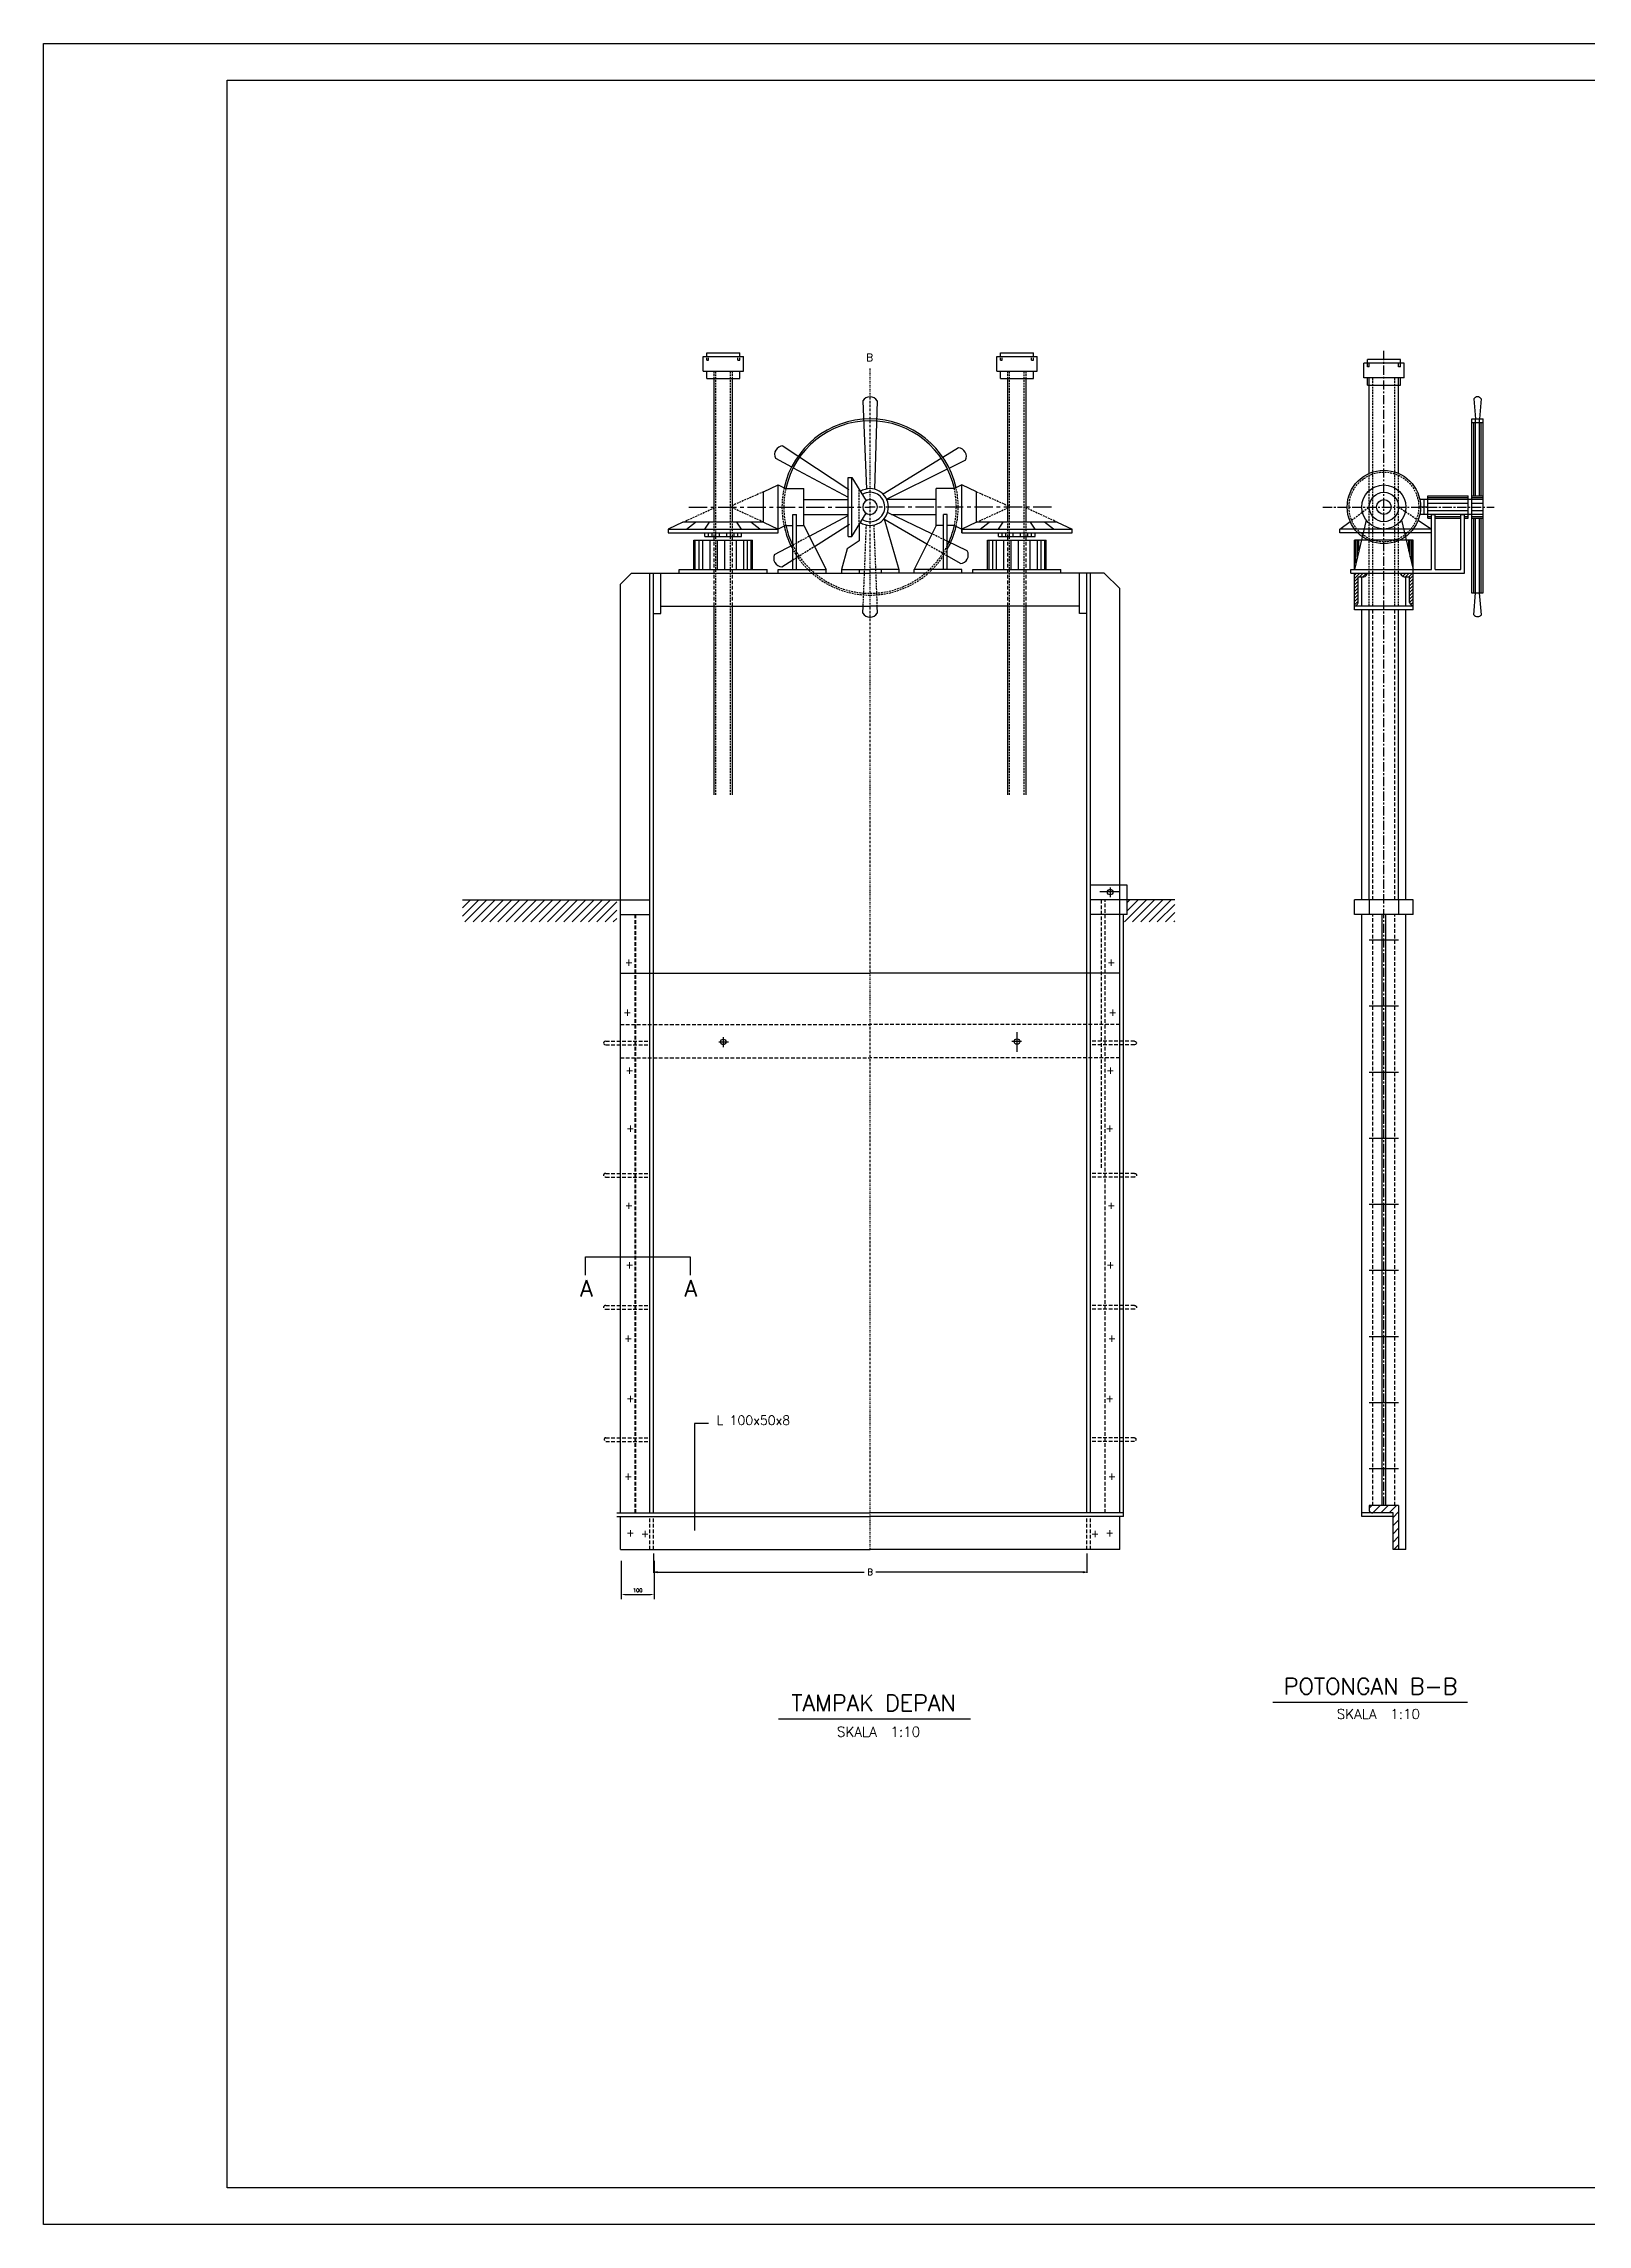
# Model space of a CAD drawing. Header units: metres. Extents: x -50 to 791, y -689 to 584.
# Drawn here: x -50 to 371, y -689 to -95 of the extents above; entities that cross this region are included whole.
import ezdxf
from ezdxf.enums import TextEntityAlignment as Align

# ---------------------------------------------------------------- set-up
doc = ezdxf.new("R2010")
doc.units = ezdxf.units.M
doc.header["$MEASUREMENT"] = 0
for name, pattern in [('CENTERX2', [4, 2.5, -0.5, 0.5, -0.5]), ('DASHDOT', [1, 0.5, -0.25, 0, -0.25]), ('DASHED', [0.75, 0.5, -0.25]), ('DASHEDX2', [1.5, 1, -0.5])]:
    doc.linetypes.add(name, pattern=pattern)
doc.layers.add('BANGUNAN', color=7, linetype='Continuous')
doc.layers.add('DIMENSI', color=7, linetype='Continuous')
doc.styles.add('L175', font='simplex.shx', dxfattribs={"height": 4.45})
doc.styles.get("Standard").update_dxf_attribs({"font": 'Simplex.shx'})
doc.dimstyles.new('RC-100', dxfattribs={"dimtxt": 1.7, "dimasz": 1, "dimexe": 0.18, "dimexo": 1, "dimgap": 1, "dimtad": 0, "dimtih": 1, "dimtoh": 1, "dimdec": 4, "dimzin": 0, "dimdsep": 46, "dimtxsty": 'Standard', "dimblk1": 'CLOSED', "dimblk2": 'CLOSED', "dimsah": 1, "dimcen": 0.09, "dimclrd": 1, "dimclre": 1, "dimclrt": 2, "dimadec": 0, "dimazin": 0, "dimtfac": 1, "dimtdec": 4, "dimtofl": 0, "dimtmove": 2, "dimatfit": 3, "dimldrblk": 'CLOSED', "dimfxl": 1, "dimtolj": 1, "dimtzin": 0, "dimarcsym": 0})
doc.dimstyles.get("Standard").update_dxf_attribs({"dimtxt": 0.18, "dimasz": 0.18, "dimexe": 0.18, "dimexo": 0.0625, "dimgap": 0.09, "dimtad": 0, "dimtih": 1, "dimtoh": 1, "dimdec": 4, "dimzin": 0, "dimdsep": 46, "dimtxsty": 'Standard', "dimcen": 0.09, "dimadec": 0, "dimazin": 0, "dimtfac": 1, "dimtdec": 4, "dimtofl": 0, "dimtmove": 0, "dimatfit": 3, "dimfxl": 1, "dimtolj": 1, "dimtzin": 0, "dimarcsym": 0})
pattern_1 = [(45, (-934.5827, -583.7187), (-1.122532, 1.122532), [])]

# ---------------------------------------------------------------- blocks, each defined once
blk = doc.blocks.new('*D11')
at = {"layer": 'Defpoints', "color": 0}
for p in [(107.32, -507.62), (116.32, -507.62), (116.32, -517.42)]:
    blk.add_point(p, dxfattribs=at)
at = {"layer": 'DIMENSI', "color": 1, "lineweight": -2}
for p, q in [((107.32, -508.24), (107.32, -518.67)), ((116.32, -508.24), (116.32, -518.67)), ((108.32, -517.42), (115.32, -517.42))]:
    blk.add_line(p, q, dxfattribs=at)
at = {"layer": 'DIMENSI', "color": 1}
for points in [[(108.32, -517.25), (108.32, -517.59), (107.32, -517.42)], [(115.32, -517.25), (115.32, -517.59), (116.32, -517.42)]]:
    blk.add_solid(points, dxfattribs=at)
at = {"layer": 'DIMENSI', "color": 2, "insert": (111.82, -516.29), "char_height": 1, "attachment_point": 5}
blk.add_mtext('\\A1;100', dxfattribs=at)
blk = doc.blocks.new('_CLOSED')
at = {"color": 0, "linetype": 'ByBlock'}
for p, q in [((-1, 0.17), (0, 0)), ((-1, 0.17), (-1, -0.17)), ((0, 0), (-1, -0.17))]:
    blk.add_line(p, q, dxfattribs=at)
blk = doc.blocks.new('*D12')
at = {"layer": 'Defpoints', "color": 0}
for p in [(116.12, -505.22), (234.12, -505.22), (234.12, -511.32)]:
    blk.add_point(p, dxfattribs=at)
at = {"layer": 'DIMENSI', "color": 1, "lineweight": -2}
for p, q in [((116.12, -506.22), (116.12, -511.5)), ((234.12, -506.22), (234.12, -511.5)), ((117.12, -511.32), (173.55, -511.32)), ((233.12, -511.32), (176.68, -511.32))]:
    blk.add_line(p, q, dxfattribs=at)
at = {"layer": 'DIMENSI', "color": 1, "lineweight": -2, "rotation": 180}
blk.add_blockref('_CLOSED', (116.12, -511.32), dxfattribs=at)
at = {"layer": 'DIMENSI', "color": 1, "lineweight": -2}
blk.add_blockref('_CLOSED', (234.12, -511.32), dxfattribs=at)
at = {"layer": 'DIMENSI', "color": 2, "insert": (175.12, -511.32), "char_height": 1.7, "attachment_point": 5}
blk.add_mtext('\\A1;B', dxfattribs=at)

msp = doc.modelspace()

# ---------------------------------------------------------------- hatches: boundary and pattern name
at = {"layer": 'BANGUNAN'}
h = msp.add_hatch(dxfattribs=at)
h.set_pattern_fill('ANSI31', color=1, scale=0.2, style=0)
h.set_pattern_definition([(45, (-229.73127, -700.21875), (-0.4490128, 0.4490128), [])])
h.paths.add_polyline_path([(308.068734, -240.218749), (309.568734, -240.218749, 0.3523525228), (310.568734, -239.218749), (307.068734, -239.218749), (307.068734, -248.218749, 0.3204650534), (308.068734, -247.218749)])
h.paths.add_polyline_path([(323.068734, -239.218749), (319.568734, -239.218749, 0.3401219467), (320.568734, -240.218749), (322.068734, -240.218749), (322.068734, -247.218749, 0.3204650534), (323.068734, -248.218749)])
h = msp.add_hatch(dxfattribs=at)
h.set_pattern_fill('ANSI31', color=1, scale=0.5, style=0)
h.set_pattern_definition(pattern_1)
h.paths.add_polyline_path([(106.11731, -328.218749), (64.11731, -328.218749), (64.11731, -334.218749), (106.11731, -334.218749)])
h = msp.add_hatch(dxfattribs=at)
h.set_pattern_fill('ANSI31', color=1, scale=0.5, style=0)
h.set_pattern_definition(pattern_1)
h.paths.add_polyline_path([(258.11731, -334.218749), (258.11731, -328.218749), (245.11731, -328.218749), (245.11731, -332.218749), (244.11731, -332.218749), (244.11731, -334.218749)])
h = msp.add_hatch(dxfattribs=at)
h.set_pattern_fill('ANSI31', color=1, scale=0.5, style=0)
h.set_pattern_definition([(45, (-229.7313, -700.2187), (-1.122532, 1.122532), [])])
h.paths.add_polyline_path([(311.068734, -493.218749), (311.068734, -494.618749, 0.2769839649), (311.968734, -495.218749), (317.568734, -495.218749), (317.568734, -505.218749), (319.068734, -505.218749), (319.068734, -493.218749)])

# ---------------------------------------------------------------- linework, layer by layer
at = {"color": 2, "linetype": 'DASHED'}
for p, q in [((130.61731, -181.218749), (130.61731, -179.218749)), ((130.61731, -181.218749), (130.61731, -180.218749)), ((130.61731, -181.218749), (131.11731, -181.218749)), ((131.11731, -181.218749), (131.11731, -180.218749)), ((139.11731, -181.218749), (139.11731, -180.218749)), ((139.11731, -181.218749), (139.61731, -181.218749)), ((139.61731, -181.218749), (139.61731, -179.218749)), ((139.61731, -181.218749), (139.61731, -180.218749)), ((210.61731, -181.218749), (210.61731, -179.218749)), ((210.61731, -181.218749), (210.61731, -180.218749)), ((210.61731, -181.218749), (211.11731, -181.218749)), ((211.11731, -181.218749), (211.11731, -180.218749)), ((219.11731, -181.218749), (219.11731, -180.218749)), ((219.11731, -181.218749), (219.61731, -181.218749)), ((219.61731, -181.218749), (219.61731, -179.218749)), ((219.61731, -181.218749), (219.61731, -180.218749)), ((132.61731, -186.218749), (132.61731, -184.218749)), ((133.11731, -299.618749), (133.11731, -184.218749)), ((137.11731, -299.618749), (137.11731, -184.218749)), ((137.61731, -186.218749), (137.61731, -184.218749)), ((212.61731, -186.218749), (212.61731, -184.218749)), ((213.11731, -299.618749), (213.11731, -184.218749)), ((217.11731, -299.618749), (217.11731, -184.218749)), ((217.61731, -186.218749), (217.61731, -184.218749)), ((312.068734, -248.218749), (312.068734, -186.218749)), ((318.068734, -248.218749), (318.068734, -186.218749)), ((311.068734, -248.218749), (311.068734, -212.053598)), ((319.068734, -248.218749), (319.068734, -212.053598)), ((146.11731, -217.064903), (137.11731, -221.018749)), ((172.11731, -226.018749), (172.11731, -216.418749)), ((204.11731, -217.064903), (213.11731, -221.018749)), ((124.11731, -225.372595), (133.11731, -221.218749)), ((132.61731, -229.218749), (132.61731, -225.372595)), ((146.11731, -225.372595), (137.11731, -221.218749)), ((137.61731, -229.218749), (137.61731, -225.372595)), ((204.11731, -225.372595), (213.11731, -221.218749)), ((204.11731, -225.372595), (213.11731, -221.218749)), ((212.61731, -229.218749), (212.61731, -225.372595)), ((226.11731, -225.372595), (217.11731, -221.218749)), ((217.61731, -229.218749), (217.61731, -225.372595)), ((306.275259, -224.813855), (311.068734, -221.218749)), ((319.068734, -221.218749), (323.985366, -224.496504)), ((154.11731, -231.481275), (158.571125, -229.126378)), ((173.23448, -248.218749), (174.11731, -226.117728)), ((176.11731, -226.117728), (177.00014, -248.218749)), ((196.11731, -234.557036), (190.558763, -231.335842)), ((196.11731, -230.547689), (191.958282, -228.536805)), ((154.11731, -235.614343), (159.97414, -231.932409))]:
    msp.add_line(p, q, dxfattribs=at)
at = {"color": 5, "linetype": 'DASHDOT'}
msp.add_line((175.11731, -505.218749), (175.11731, -183.282761), dxfattribs=at)
at = {"color": 5, "linetype": 'Continuous'}
for p, q in [((97.610142, -430.452965), (97.610142, -425.497323)), ((97.610142, -425.497323), (126.143526, -425.497323)), ((126.143526, -425.497323), (126.143526, -430.452965))]:
    msp.add_line(p, q, dxfattribs=at)
at = {"color": 2, "linetype": 'Continuous'}
for p, q in [((150.216198, -551.330254), (202.495173, -551.330254)), ((284.793761, -546.788785), (337.874561, -546.788785))]:
    msp.add_line(p, q, dxfattribs=at)
at = {"color": 2}
msp.add_lwpolyline([(791, -95), (791, -689), (-50, -689), (-50, -95)], close=True, dxfattribs=at)
at = {"color": 6}
msp.add_lwpolyline([(0, -679), (0, -105), (781, -105), (781, -679)], close=True, dxfattribs=at)
at = {"color": 4, "linetype": 'Continuous'}
msp.add_lwpolyline([(310.568734, -188.018749), (319.568734, -188.018749)], dxfattribs=at)
at = {"color": 2, "linetype": 'DASHED'}
msp.add_circle((315.068734, -221.218749), 9.5, dxfattribs=at)
for radius, start, end in [(24, 167.45377479, 192.54622521), (23.5, 167.715506144, 192.284493856), (23.5, 347.735226272, 12.284493856), (24, 347.45377479, 12.54622521), (23.5, 206.054194324, 270), (24, 206.091974807, 270), (23.5, 270, 333.331339403), (24, 270, 331.044975628)]:
    msp.add_arc((175.11731, -221.218749), radius, start, end, dxfattribs=at)
at = {"layer": 'BANGUNAN', "color": 4}
for p, q in [((129.61731, -180.218749), (140.61731, -180.218749)), ((129.61731, -184.218749), (129.61731, -180.218749)), ((130.61731, -179.218749), (139.61731, -179.218749)), ((130.61731, -180.218749), (130.61731, -179.218749)), ((139.61731, -180.218749), (139.61731, -179.218749)), ((140.61731, -184.218749), (140.61731, -180.218749)), ((209.61731, -180.218749), (220.61731, -180.218749)), ((209.61731, -184.218749), (209.61731, -180.218749)), ((210.61731, -179.218749), (219.61731, -179.218749)), ((210.61731, -180.218749), (210.61731, -179.218749)), ((219.61731, -180.218749), (219.61731, -179.218749)), ((220.61731, -184.218749), (220.61731, -180.218749)), ((309.568734, -186.018749), (309.568734, -182.018749)), ((320.568734, -182.018749), (309.568734, -182.018749)), ((310.568734, -183.018749), (310.568734, -181.018749)), ((310.568734, -183.018749), (310.568734, -181.018749)), ((319.568734, -181.018749), (310.568734, -181.018749)), ((311.068734, -183.018749), (310.568734, -183.018749)), ((311.068734, -183.018749), (311.068734, -182.018749)), ((319.068734, -183.018749), (319.068734, -182.018749)), ((319.568734, -183.018749), (319.068734, -183.018749)), ((319.568734, -183.018749), (319.568734, -181.018749)), ((319.568734, -183.018749), (319.568734, -181.018749)), ((320.568734, -186.018749), (320.568734, -182.018749)), ((129.61731, -184.218749), (140.61731, -184.218749)), ((130.61731, -186.218749), (130.61731, -184.218749)), ((130.61731, -186.218749), (139.61731, -186.218749)), ((132.61731, -225.372595), (132.61731, -186.218749)), ((137.61731, -225.372595), (137.61731, -186.218749)), ((139.61731, -186.218749), (139.61731, -184.218749)), ((209.61731, -184.218749), (220.61731, -184.218749)), ((210.61731, -186.218749), (210.61731, -184.218749)), ((210.61731, -186.218749), (219.61731, -186.218749)), ((212.61731, -225.372595), (212.61731, -186.218749)), ((217.61731, -225.372595), (217.61731, -186.218749)), ((219.61731, -186.218749), (219.61731, -184.218749)), ((320.568734, -186.018749), (309.568734, -186.018749)), ((310.568734, -188.018749), (310.568734, -186.018749)), ((319.568734, -188.018749), (319.568734, -186.018749)), ((173.157238, -192.285064), (174.11731, -216.319769)), ((177.085727, -192.285631), (176.325265, -216.366858)), ((339.610401, -191.718749), (340.068734, -197.218749)), ((341.527067, -191.718749), (341.068734, -197.218749)), ((339.068734, -244.626413), (339.068734, -197.218749)), ((339.068734, -197.218749), (342.068734, -197.218749)), ((342.068734, -244.626413), (342.068734, -197.218749)), ((151.355035, -204.580379), (155.531957, -207.33293)), ((155.949695, -207.608216), (169.361681, -216.446587)), ((199.15712, -205.080579), (194.897619, -207.703531)), ((149.335718, -207.926695), (153.745571, -210.284762)), ((154.186571, -210.520577), (169.11731, -218.504446)), ((169.11731, -229.218749), (169.11731, -213.218749)), ((169.11731, -213.218749), (170.11731, -213.218749)), ((170.11731, -229.218749), (170.11731, -213.218749)), ((170.11731, -213.218749), (174.057312, -219.522752)), ((194.471622, -207.965854), (178.667449, -217.69788)), ((196.144455, -210.930999), (179.650607, -219.109431)), ((201.072696, -208.487344), (196.592491, -210.708842)), ((146.11731, -217.064903), (150.11731, -215.218749)), ((146.11731, -225.372595), (146.11731, -217.064903)), ((150.11731, -228.218749), (150.11731, -215.218749)), ((150.11731, -215.218749), (152.11731, -216.218749)), ((152.11731, -216.218749), (157.11731, -216.218749)), ((157.11731, -226.218749), (157.11731, -216.218749)), ((157.11731, -219.218749), (169.11731, -219.218749)), ((157.11731, -219.218749), (169.11731, -219.218749)), ((193.11731, -219.218749), (179.699886, -219.218749)), ((193.11731, -226.218749), (193.11731, -216.218749)), ((198.11731, -216.218749), (193.11731, -216.218749)), ((200.11731, -215.218749), (198.11731, -216.218749)), ((200.11731, -228.218749), (200.11731, -215.218749)), ((204.11731, -217.064903), (200.11731, -215.218749)), ((204.11731, -225.372595), (204.11731, -217.064903)), ((327.068734, -219.218749), (324.866693, -219.218749)), ((327.068734, -218.218749), (338.068734, -218.218749)), ((327.068734, -224.218749), (327.068734, -218.218749)), ((338.068734, -224.218749), (338.068734, -218.218749)), ((339.068734, -219.218749), (338.068734, -219.218749)), ((339.068734, -218.218749), (342.068734, -218.218749)), ((124.11731, -225.372595), (120.11731, -227.218749)), ((146.11731, -225.372595), (124.11731, -225.372595)), ((146.11731, -225.372595), (150.11731, -227.218749)), ((154.11731, -223.218749), (155.11731, -223.218749)), ((154.11731, -238.218749), (154.11731, -223.218749)), ((155.11731, -238.218749), (155.11731, -223.218749)), ((157.11731, -223.218749), (169.11731, -223.218749)), ((158.571125, -229.126378), (169.11731, -223.550218)), ((170.11731, -229.218749), (174.057312, -222.914746)), ((190.558763, -231.335842), (178.84699, -224.548837)), ((178.970543, -224.405063), (182.91731, -238.218749)), ((191.958282, -228.536805), (179.892, -222.702776)), ((180.959166, -223.218749), (193.11731, -223.218749)), ((195.11731, -238.218749), (195.11731, -223.218749)), ((196.11731, -223.218749), (195.11731, -223.218749)), ((196.11731, -238.218749), (196.11731, -223.218749)), ((204.11731, -225.372595), (200.11731, -227.218749)), ((204.11731, -225.372595), (200.11731, -227.218749)), ((226.11731, -225.372595), (204.11731, -225.372595)), ((226.11731, -225.372595), (230.11731, -227.218749)), ((303.068734, -227.218749), (305.862551, -225.123386)), ((310.233003, -224.770608), (307.068734, -238.218749)), ((319.904466, -224.770608), (323.068734, -238.218749)), ((324.412609, -224.781332), (328.068734, -227.218749)), ((327.068734, -223.218749), (324.866693, -223.218749)), ((327.068734, -224.218749), (328.068734, -224.218749)), ((328.068734, -238.218749), (328.068734, -223.218749)), ((328.068734, -223.218749), (329.068734, -223.218749)), ((329.068734, -223.218749), (328.068734, -223.218749)), ((329.068734, -238.218749), (329.068734, -223.218749)), ((329.068734, -224.218749), (336.068734, -224.218749)), ((336.068734, -238.218749), (336.068734, -223.218749)), ((336.068734, -223.218749), (337.068734, -223.218749)), ((337.068734, -239.218749), (337.068734, -223.218749)), ((337.068734, -224.218749), (338.068734, -224.218749)), ((339.068734, -223.218749), (338.068734, -223.218749)), ((339.068734, -224.218749), (342.068734, -224.218749)), ((120.11731, -227.218749), (150.11731, -227.218749)), ((120.11731, -227.218749), (120.11731, -228.218749)), ((120.11731, -228.218749), (150.11731, -228.218749)), ((127.11731, -238.218749), (127.11731, -230.218749)), ((127.11731, -230.218749), (143.11731, -230.218749)), ((130.11731, -229.218749), (130.11731, -228.218749)), ((130.11731, -229.218749), (140.11731, -229.218749)), ((140.11731, -229.218749), (140.11731, -228.218749)), ((143.11731, -238.218749), (143.11731, -230.218749)), ((149.108823, -234.129448), (154.11731, -231.481275)), ((152.11731, -226.218749), (150.11731, -227.218749)), ((152.11731, -226.218749), (154.11731, -226.218749)), ((155.11731, -226.218749), (157.11731, -226.218749)), ((157.11731, -226.218749), (163.11731, -238.218749)), ((159.97414, -231.932409), (169.556358, -225.908485)), ((172.11731, -230.418749), (168.91731, -232.618749)), ((169.11731, -229.218749), (170.11731, -229.218749)), ((172.11731, -226.018749), (172.11731, -230.418749)), ((193.11731, -226.218749), (187.11731, -238.218749)), ((195.11731, -226.218749), (193.11731, -226.218749)), ((198.11731, -226.218749), (196.11731, -226.218749)), ((201.580423, -233.189095), (196.11731, -230.547689)), ((198.11731, -226.218749), (200.11731, -227.218749)), ((200.11731, -227.218749), (230.11731, -227.218749)), ((200.11731, -227.218749), (200.11731, -228.218749)), ((200.11731, -228.218749), (230.11731, -228.218749)), ((207.11731, -238.218749), (207.11731, -230.218749)), ((207.11731, -230.218749), (223.11731, -230.218749)), ((210.11731, -229.218749), (210.11731, -228.218749)), ((210.11731, -229.218749), (220.11731, -229.218749)), ((220.11731, -229.218749), (220.11731, -228.218749)), ((223.11731, -238.218749), (223.11731, -230.218749)), ((230.11731, -228.218749), (230.11731, -227.218749)), ((328.068734, -227.218749), (303.068734, -227.218749)), ((303.068734, -228.218749), (303.068734, -227.218749)), ((328.068734, -228.218749), (303.068734, -228.218749)), ((323.068734, -230.218749), (307.068734, -230.218749)), ((307.068734, -238.218749), (307.068734, -230.218749)), ((323.068734, -249.218749), (323.068734, -230.218749)), ((151.080844, -237.523237), (154.11731, -235.614343)), ((168.91731, -232.618749), (167.31731, -238.218749)), ((199.731874, -236.651686), (196.11731, -234.557036)), ((107.11731, -242.218749), (110.11731, -239.218749)), ((107.11731, -495.218749), (107.11731, -242.218749)), ((110.11731, -239.218749), (175.11731, -239.218749)), ((116.11731, -495.218749), (116.11731, -239.218749)), ((123.11731, -239.218749), (123.11731, -238.218749)), ((123.11731, -238.218749), (147.11731, -238.218749)), ((147.11731, -239.218749), (147.11731, -238.218749)), ((150.11731, -239.218749), (150.11731, -238.218749)), ((150.11731, -238.218749), (163.11731, -238.218749)), ((163.11731, -239.218749), (163.11731, -238.218749)), ((167.31731, -238.218749), (167.31731, -239.218749)), ((167.31731, -238.218749), (175.11731, -238.218749)), ((182.91731, -238.218749), (175.11731, -238.218749)), ((238.91731, -239.218749), (175.11731, -239.218749)), ((182.91731, -238.218749), (182.91731, -239.218749)), ((200.11731, -238.218749), (187.11731, -238.218749)), ((187.11731, -239.218749), (187.11731, -238.218749)), ((200.11731, -239.218749), (200.11731, -238.218749)), ((203.11731, -239.218749), (203.11731, -238.218749)), ((203.11731, -238.218749), (227.11731, -238.218749)), ((227.11731, -239.218749), (227.11731, -238.218749)), ((234.11731, -495.218749), (234.11731, -239.218749)), ((238.91731, -239.218749), (243.11731, -243.418749)), ((243.11731, -495.218749), (243.11731, -243.418749)), ((306.068734, -238.218749), (328.068734, -238.218749)), ((306.068734, -239.218749), (306.068734, -238.218749)), ((306.068734, -239.218749), (337.068734, -239.218749)), ((307.068734, -249.218749), (307.068734, -239.218749)), ((329.068734, -238.218749), (336.068734, -238.218749)), ((118.11731, -248.218749), (175.11731, -248.218749)), ((132.61731, -299.618749), (132.61731, -248.218749)), ((137.61731, -299.618749), (137.61731, -248.218749)), ((173.157238, -250.152434), (173.23448, -248.218749)), ((232.11731, -248.218749), (175.11731, -248.218749)), ((177.00014, -248.218749), (177.077382, -250.152434)), ((212.61731, -299.618749), (212.61731, -248.218749)), ((217.61731, -299.618749), (217.61731, -248.218749)), ((323.068734, -248.218749), (307.068734, -248.218749)), ((323.068734, -249.218749), (307.068734, -249.218749)), ((309.068734, -328.218749), (309.068734, -249.218749)), ((321.068734, -328.218749), (321.068734, -249.218749)), ((338.974177, -244.626413), (342.068734, -244.626413)), ((339.557071, -250.545029), (340.050289, -244.626413)), ((341.619619, -250.545029), (341.126401, -244.626413)), ((64.11731, -328.218749), (115.11731, -328.218749)), ((258.11731, -328.218749), (235.11731, -328.218749)), ((244.11731, -496.218749), (244.11731, -332.218749)), ((314.568734, -493.218749), (314.568734, -332.218749)), ((315.568734, -493.218749), (315.568734, -332.218749)), ((321.068734, -505.218749), (321.068734, -332.218749)), ((107.11731, -348.218749), (175.11731, -348.218749)), ((243.11731, -348.218749), (175.11731, -348.218749)), ((309.068734, -496.218749), (309.068734, -384.818749)), ((106.11731, -495.218749), (175.11731, -495.218749)), ((106.11731, -496.218749), (175.11731, -496.218749)), ((107.11731, -505.218749), (107.11731, -496.218749)), ((244.11731, -495.218749), (175.11731, -495.218749)), ((244.11731, -496.218749), (175.11731, -496.218749)), ((243.11731, -505.218749), (243.11731, -496.218749)), ((317.568734, -495.218749), (309.068734, -495.218749)), ((317.568734, -496.218749), (309.068734, -496.218749)), ((317.568734, -505.218749), (317.568734, -495.218749)), ((107.11731, -505.218749), (175.11731, -505.218749)), ((243.11731, -505.218749), (175.11731, -505.218749)), ((321.068734, -505.218749), (317.568734, -505.218749))]:
    msp.add_line(p, q, dxfattribs=at)
at = {"layer": 'BANGUNAN', "color": 1, "linetype": 'CENTERX2'}
for p, q in [((315.068734, -493.218749), (315.068734, -178.282385)), ((298.468734, -221.218749), (327.068734, -221.218749)), ((327.068734, -221.218749), (345.068734, -221.218749))]:
    msp.add_line(p, q, dxfattribs=at)
at = {"layer": 'BANGUNAN', "color": 4, "linetype": 'ByBlock'}
for p, q in [((311.068734, -212.053598), (311.068734, -186.218749)), ((319.068734, -212.053598), (319.068734, -186.218749)), ((311.068734, -328.218749), (311.068734, -249.218749)), ((319.068734, -328.218749), (319.068734, -249.218749))]:
    msp.add_line(p, q, dxfattribs=at)
at = {"layer": 'BANGUNAN', "color": 2}
for p, q in [((339.068734, -198.218749), (342.068734, -198.218749)), ((326.068734, -223.218749), (326.068734, -219.218749)), ((125.11731, -227.218749), (127.558997, -225.372595)), ((130.11731, -227.218749), (131.348079, -225.372595)), ((140.11731, -227.218749), (138.825002, -225.372595)), ((145.11731, -227.218749), (142.655772, -225.372595)), ((205.11731, -227.218749), (207.558997, -225.372595)), ((210.11731, -227.218749), (211.348079, -225.372595)), ((220.11731, -227.218749), (218.825002, -225.372595)), ((225.11731, -227.218749), (222.655772, -225.372595)), ((327.068734, -221.218749), (324.866693, -221.218749)), ((133.11731, -229.218749), (133.11731, -228.218749)), ((137.11731, -229.218749), (137.11731, -228.218749)), ((213.11731, -229.218749), (213.11731, -228.218749)), ((217.11731, -229.218749), (217.11731, -228.218749)), ((115.11731, -495.218749), (115.11731, -239.218749)), ((172.11731, -238.218749), (172.11731, -239.218749)), ((178.11731, -238.218749), (178.11731, -239.218749)), ((235.11731, -495.218749), (235.11731, -239.218749)), ((245.11731, -324.218749), (235.11731, -324.218749)), ((107.11731, -332.218749), (115.11731, -332.218749)), ((245.11731, -332.218749), (235.11731, -332.218749)), ((319.068734, -339.218749), (311.068734, -339.218749)), ((319.068734, -357.218749), (311.068734, -357.218749)), ((319.068734, -375.218749), (311.068734, -375.218749)), ((319.068734, -393.218749), (311.068734, -393.218749)), ((319.068734, -411.218749), (311.068734, -411.218749)), ((319.068734, -429.218749), (311.068734, -429.218749)), ((319.068734, -447.218749), (311.068734, -447.218749)), ((319.068734, -465.218749), (311.068734, -465.218749)), ((319.068734, -483.218749), (311.068734, -483.218749)), ((315.068734, -495.218749), (314.568734, -495.218749)), ((315.068734, -496.218749), (314.568734, -496.218749))]:
    msp.add_line(p, q, dxfattribs=at)
at = {"layer": 'BANGUNAN', "color": 1}
for p, q in [((339.568734, -218.218749), (339.568734, -198.218749)), ((340.068734, -218.218749), (340.068734, -197.218749)), ((341.068734, -218.218749), (341.068734, -197.218749)), ((341.568734, -218.218749), (341.568734, -198.218749)), ((327.068734, -218.618749), (338.068734, -218.618749)), ((338.068734, -219.218749), (327.068734, -219.218749)), ((339.068734, -218.618749), (342.068734, -218.618749)), ((342.068734, -219.218749), (339.068734, -219.218749)), ((338.068734, -220.218749), (327.068734, -220.218749)), ((338.068734, -222.218749), (327.068734, -222.218749)), ((328.068734, -223.218749), (327.068734, -223.218749)), ((327.068734, -223.818749), (328.068734, -223.818749)), ((336.068734, -223.218749), (329.068734, -223.218749)), ((329.068734, -223.818749), (336.068734, -223.818749)), ((338.068734, -223.218749), (336.068734, -223.218749)), ((337.068734, -223.818749), (338.068734, -223.818749)), ((342.068734, -220.218749), (339.068734, -220.218749)), ((342.068734, -222.218749), (339.068734, -222.218749)), ((342.068734, -223.218749), (339.068734, -223.218749)), ((339.068734, -223.818749), (342.068734, -223.818749)), ((339.568734, -244.626413), (339.568734, -224.218749)), ((340.068734, -244.718749), (340.068734, -224.218749)), ((341.068734, -244.718749), (341.068734, -224.218749)), ((341.568734, -244.626413), (341.568734, -224.218749)), ((127.51731, -238.218749), (127.51731, -230.218749)), ((128.51731, -238.218749), (128.51731, -230.218749)), ((129.51731, -238.218749), (129.51731, -230.218749)), ((131.11731, -229.218749), (131.11731, -228.218749)), ((131.51731, -238.218749), (131.51731, -230.218749)), ((132.11731, -229.218749), (132.11731, -228.218749)), ((133.51731, -238.218749), (133.51731, -230.218749)), ((134.11731, -229.218749), (134.11731, -228.218749)), ((135.51731, -238.218749), (135.51731, -230.218749)), ((136.11731, -229.218749), (136.11731, -228.218749)), ((138.11731, -229.218749), (138.11731, -228.218749)), ((138.71731, -238.218749), (138.71731, -230.218749)), ((139.11731, -229.218749), (139.11731, -228.218749)), ((140.71731, -238.218749), (140.71731, -230.218749)), ((141.71731, -238.218749), (141.71731, -230.218749)), ((142.71731, -238.218749), (142.71731, -230.218749)), ((207.51731, -238.218749), (207.51731, -230.218749)), ((208.51731, -238.218749), (208.51731, -230.218749)), ((209.51731, -238.218749), (209.51731, -230.218749)), ((211.11731, -229.218749), (211.11731, -228.218749)), ((211.51731, -238.218749), (211.51731, -230.218749)), ((212.11731, -229.218749), (212.11731, -228.218749)), ((213.51731, -238.218749), (213.51731, -230.218749)), ((214.11731, -229.218749), (214.11731, -228.218749)), ((215.51731, -238.218749), (215.51731, -230.218749)), ((216.11731, -229.218749), (216.11731, -228.218749)), ((218.11731, -229.218749), (218.11731, -228.218749)), ((218.71731, -238.218749), (218.71731, -230.218749)), ((219.11731, -229.218749), (219.11731, -228.218749)), ((220.71731, -238.218749), (220.71731, -230.218749)), ((221.71731, -238.218749), (221.71731, -230.218749)), ((222.71731, -238.218749), (222.71731, -230.218749)), ((307.468734, -236.518749), (307.468734, -230.218749)), ((307.868734, -234.818749), (307.868734, -230.218749)), ((308.268734, -233.118749), (308.268734, -230.218749)), ((321.868734, -233.118749), (321.868734, -230.218749)), ((322.268734, -234.818749), (322.268734, -230.218749)), ((322.668734, -236.518749), (322.668734, -230.218749)), ((242.91731, -326.018749), (237.71731, -326.018749)), ((240.51731, -324.818749), (240.51731, -327.518749)), ((133.91731, -366.918749), (136.51731, -366.918749)), ((135.11731, -365.618749), (135.11731, -368.318749)), ((216.31731, -366.818749), (213.71731, -366.818749)), ((215.11731, -364.218749), (215.11731, -369.618749))]:
    msp.add_line(p, q, dxfattribs=at)
at = {"layer": 'BANGUNAN', "color": 1, "linetype": 'CENTERX2', "ltscale": 2}
for p in [(125.71731, -221.218749), (224.51731, -221.218749)]:
    msp.add_line(p, (175.11731, -221.218749), dxfattribs=at)
at = {"layer": 'BANGUNAN', "color": 4, "linetype": 'DASHEDX2'}
for p, q in [((132.61731, -230.218749), (132.61731, -229.218749)), ((137.61731, -230.218749), (137.61731, -229.218749)), ((212.61731, -230.218749), (212.61731, -229.218749)), ((217.61731, -230.218749), (217.61731, -229.218749))]:
    msp.add_line(p, q, dxfattribs=at)
at = {"layer": 'BANGUNAN', "color": 2, "linetype": 'DASHEDX2'}
for p, q in [((132.61731, -248.218749), (132.61731, -230.218749)), ((137.61731, -248.218749), (137.61731, -230.218749)), ((212.61731, -248.218749), (212.61731, -230.218749)), ((217.61731, -248.218749), (217.61731, -230.218749)), ((312.068734, -328.218749), (312.068734, -249.218749)), ((318.068734, -328.218749), (318.068734, -249.218749)), ((111.11731, -495.218749), (111.11731, -332.218749)), ((111.31731, -495.218749), (111.31731, -332.218749)), ((238.11731, -401.218749), (238.11731, -328.218749)), ((239.11731, -495.218749), (239.11731, -328.218749)), ((312.068734, -493.218749), (312.068734, -332.218749)), ((318.068734, -493.218749), (318.068734, -332.218749)), ((107.11731, -362.218749), (175.11731, -362.218749)), ((243.11731, -362.218749), (175.11731, -362.218749)), ((103.11731, -366.718749), (115.11731, -366.718749)), ((103.11731, -367.718749), (115.11731, -367.718749)), ((247.11731, -366.718749), (235.11731, -366.718749)), ((247.11731, -367.718749), (235.11731, -367.718749)), ((107.11731, -371.218749), (175.11731, -371.218749)), ((243.11731, -371.218749), (175.11731, -371.218749)), ((103.11731, -402.718749), (115.11731, -402.718749)), ((103.11731, -403.718749), (115.11731, -403.718749)), ((247.11731, -402.718749), (235.11731, -402.718749)), ((247.11731, -403.718749), (235.11731, -403.718749)), ((103.11731, -438.718749), (115.11731, -438.718749)), ((247.11731, -438.718749), (235.11731, -438.718749)), ((103.11731, -439.718749), (115.11731, -439.718749)), ((247.11731, -439.718749), (235.11731, -439.718749)), ((103.11731, -474.718749), (115.11731, -474.718749)), ((247.11731, -474.718749), (235.11731, -474.718749)), ((103.11731, -475.718749), (115.11731, -475.718749)), ((247.11731, -475.718749), (235.11731, -475.718749)), ((115.11731, -505.218749), (115.11731, -496.218749)), ((116.11731, -505.218749), (116.11731, -496.218749)), ((234.11731, -505.218749), (234.11731, -496.218749)), ((235.11731, -505.218749), (235.11731, -496.218749))]:
    msp.add_line(p, q, dxfattribs=at)
at = {"layer": 'BANGUNAN', "color": 3}
for p, q in [((118.11731, -250.218749), (118.11731, -239.218749)), ((232.11731, -250.218749), (232.11731, -239.218749)), ((308.068734, -240.218749), (309.568734, -240.218749)), ((308.068734, -247.218749), (308.068734, -240.218749)), ((309.068734, -248.218749), (309.068734, -240.218749)), ((320.568734, -240.218749), (322.068734, -240.218749)), ((321.068734, -248.218749), (321.068734, -240.218749)), ((322.068734, -247.218749), (322.068734, -240.218749)), ((116.11731, -250.218749), (118.11731, -250.218749)), ((234.11731, -250.218749), (232.11731, -250.218749)), ((245.11731, -332.218749), (245.11731, -324.218749)), ((323.068734, -328.218749), (307.068734, -328.218749)), ((307.068734, -332.218749), (307.068734, -328.218749)), ((323.068734, -332.218749), (307.068734, -332.218749)), ((309.068734, -384.818749), (309.068734, -332.218749)), ((311.068734, -328.218749), (311.068734, -332.218749)), ((319.068734, -328.218749), (319.068734, -332.218749)), ((323.068734, -332.218749), (323.068734, -328.218749)), ((319.068734, -493.218749), (311.068734, -493.218749)), ((311.068734, -493.218749), (311.068734, -494.618749)), ((319.068734, -493.218749), (319.068734, -505.218749))]:
    msp.add_line(p, q, dxfattribs=at)
at = {"layer": 'BANGUNAN', "color": 4}
msp.add_circle((315.068734, -221.218749), 10, dxfattribs=at)
at = {"layer": 'BANGUNAN', "color": 3, "linetype": 'ByBlock'}
msp.add_circle((315.068734, -221.218749), 6, dxfattribs=at)
at = {"layer": 'BANGUNAN', "color": 3}
for radius in [4, 2]:
    msp.add_circle((315.068734, -221.218749), radius, dxfattribs=at)
at = {"layer": 'BANGUNAN', "color": 1}
for centre in [(240.51731, -326.118749), (135.11731, -366.918749), (215.11731, -366.818749)]:
    msp.add_circle(centre, 0.75, dxfattribs=at)
at = {"layer": 'BANGUNAN', "color": 4}
for centre, radius, start, end in [((175.121299, -193.560714), 2.341968, 32.987041555, 146.996433663), ((340.568734, -192.387152), 1.168403, 34.894376847, 145.105623153), ((175.11731, -221.218749), 24, 90, 167.45377479), ((175.11731, -221.218749), 23.5, 90, 167.715506144), ((175.11731, -221.218749), 24, 12.54622521, 90), ((175.11731, -221.218749), 23.5, 12.284493856, 90), ((151.422786, -206.903694), 2.324303, 91.670340424, 206.112326822), ((199.018036, -207.400717), 2.324303, 332.127450868, 86.569437266), ((175.11731, -221.218749), 5, 90, 122.005383208), ((175.11731, -221.218749), 4, 90, 122.005383208), ((175.11731, -221.218749), 2, 90, 270), ((175.11731, -221.218749), 5, 331.227448165, 90), ((175.11731, -221.218749), 4, 331.057092415, 90), ((175.11731, -221.218749), 2, 270, 90), ((175.11731, -221.218749), 5, 237.994616792, 270), ((175.11731, -221.218749), 4, 237.994616792, 270), ((175.11731, -221.218749), 4, 270, 331.057092415), ((175.11731, -221.218749), 5, 270, 331.227448165), ((175.11731, -221.218749), 24, 192.54622521, 206.091974807), ((175.11731, -221.218749), 23.5, 192.284493856, 206.054194324), ((175.11731, -221.218749), 23.5, 333.331339403, 347.735226272), ((175.11731, -221.218749), 24, 331.044975628, 347.45377479), ((151.195104, -235.187011), 2.339018, 153.118952824, 267.20002223), ((199.533573, -234.321089), 2.339018, 274.863351679, 28.944421085), ((175.11731, -248.884116), 2.334633, 212.905989592, 327.094010408), ((340.588345, -249.825753), 1.257332, 214.894376847, 325.105623153)]:
    msp.add_arc(centre, radius, start, end, dxfattribs=at)
at = {"layer": 'BANGUNAN', "color": 3}
for centre, radius, start, end in [((309.447306, -239.09732), 1.127984, 276.179924249, 353.820075751), ((320.718734, -239.068749), 1.159741, 187.431407971, 277.431407971), ((306.868734, -247.018749), 1.216553, 279.462322208, 9.462322208), ((323.268734, -247.018749), 1.216553, 170.537677792, 260.537677792)]:
    msp.add_arc(centre, radius, start, end, dxfattribs=at)
at = {"layer": 'BANGUNAN', "color": 3, "linetype": 'CENTERX2'}
msp.add_arc((312.018734, -494.168749), 1.05119, 205.346175942, 272.726310994, dxfattribs=at)
at = {"layer": 'BANGUNAN', "color": 2}
msp.add_ellipse((103.11731, -367.218749), major_axis=(0.6, 0), ratio=0.8333333333, start_param=1.5707963268, end_param=4.7123889804, dxfattribs=at)
at = {"layer": 'BANGUNAN', "color": 2, "extrusion": (0, 0, -1)}
msp.add_ellipse((247.11731, -367.218749), major_axis=(-0.6, 0), ratio=0.8333333333, start_param=1.5707963268, end_param=4.7123889804, dxfattribs=at)
at = {"layer": 'BANGUNAN', "color": 2, "linetype": 'DASHEDX2'}
for centre, major_axis, ratio, start_param, end_param in [((103.11731, -403.218749), (0.6, 0), 0.8333333333, 1.5707963268, 4.7123889804), ((103.11731, -439.218749), (0.6, 0), 0.8333333333, 1.5707963268, 4.7123889804), ((103.11731, -475.218749), (0, -0.5), 0.8, 3.1415926536, 6.2831853072)]:
    msp.add_ellipse(centre, major_axis=major_axis, ratio=ratio, start_param=start_param, end_param=end_param, dxfattribs=at)
at = {"layer": 'BANGUNAN', "color": 2, "linetype": 'DASHEDX2', "extrusion": (0, 0, -1)}
for centre, major_axis, ratio, start_param, end_param in [((247.11731, -403.218749), (-0.6, 0), 0.8333333333, 1.5707963268, 4.7123889804), ((247.11731, -439.218749), (-0.6, 0), 0.8333333333, 1.5707963268, 4.7123889804), ((247.11731, -475.218749), (0, -0.5), 0.8, 3.1415926536, 6.2831853072)]:
    msp.add_ellipse(centre, major_axis=major_axis, ratio=ratio, start_param=start_param, end_param=end_param, dxfattribs=at)
at = {"layer": 'DIMENSI', "color": 2}
for p, q in [((131.11731, -470.818749), (127.31731, -470.818749)), ((127.31731, -470.818749), (127.31731, -500.018749))]:
    msp.add_line(p, q, dxfattribs=at)

# ---------------------------------------------------------------- texts
at = {"color": 5, "linetype": 'DASHED', "style": 'L175'}
for s, p in [('A', (97.855781, -436.251735)), ('A', (126.301276, -436.251735)), ('POTONGAN B-B', (311.455912, -544.644857)), ('TAMPAK DEPAN', (176.076525, -549.186326))]:
    msp.add_text(s, height=4.45, dxfattribs=at).set_placement(p, align=Align.CENTER)
at = {"color": 3, "linetype": 'Continuous'}
for p in [(313.571483, -551.341026), (177.417649, -556.155663)]:
    msp.add_text('SKALA  1:10', height=2.7, dxfattribs=at).set_placement(p, align=Align.CENTER)
at = {"color": 3, "insert": (175.020303, -180.489825), "char_height": 2.03, "attachment_point": 5}
msp.add_mtext('B', dxfattribs=at)
at = {"layer": 'BANGUNAN', "color": 1}
for p in [(108.31731, -346.218749), (107.91731, -359.818749), (108.51731, -375.618749), (108.71731, -391.418749), (108.31731, -412.418749), (108.51731, -428.618749), (108.11731, -448.618749), (108.71731, -465.018749), (108.11731, -486.218749), (108.71731, -501.618749), (112.71731, -501.818749)]:
    msp.add_text('+', height=2, dxfattribs=at).set_placement(p)
at = {"layer": 'BANGUNAN', "color": 1, "text_generation_flag": 2}
for p in [(241.91731, -346.218749), (242.31731, -359.818749), (241.71731, -375.618749), (241.51731, -391.418749), (241.91731, -412.418749), (241.71731, -428.618749), (242.11731, -448.618749), (241.51731, -465.018749), (242.11731, -486.218749), (237.51731, -501.818749), (241.51731, -501.618749)]:
    msp.add_text('+', height=2, dxfattribs=at).set_placement(p)
at = {"layer": 'DIMENSI', "color": 2}
msp.add_text('L 100x50x8', height=2.5, dxfattribs=at).set_placement((133.31731, -471.218749))

# ---------------------------------------------------------------- dimensions: what is measured, and where the dimension line sits
at = {"layer": 'DIMENSI'}
dim = msp.add_aligned_dim(p1=(107.31731, -507.618749), p2=(116.31731, -507.618749), distance=-9.8, text='100', dimstyle='Standard', override={"dimtxt": 1, "dimasz": 1, "dimexe": 1.25, "dimexo": 0.625, "dimgap": 0.625, "dimtad": 1, "dimtih": 0, "dimtoh": 0, "dimzin": 8, "dimlunit": 6, "dimcen": 1, "dimclrd": 1, "dimclre": 1, "dimclrt": 2, "dimtofl": 1}, dxfattribs=at)
dim.commit()
dim.dimension.update_dxf_attribs({"geometry": '*D11', "text_midpoint": (111.81731, -516.293749)})
at = {"layer": 'DIMENSI', "color": 2}
dim = msp.add_linear_dim(base=(234.11731, -511.318749), p1=(116.11731, -505.218749), p2=(234.11731, -505.218749), text='B', dimstyle='RC-100', dxfattribs=at)
dim.commit()
dim.dimension.update_dxf_attribs({"geometry": '*D12', "text_midpoint": (175.11731, -511.318749)})

doc.saveas('drawing.dxf')
